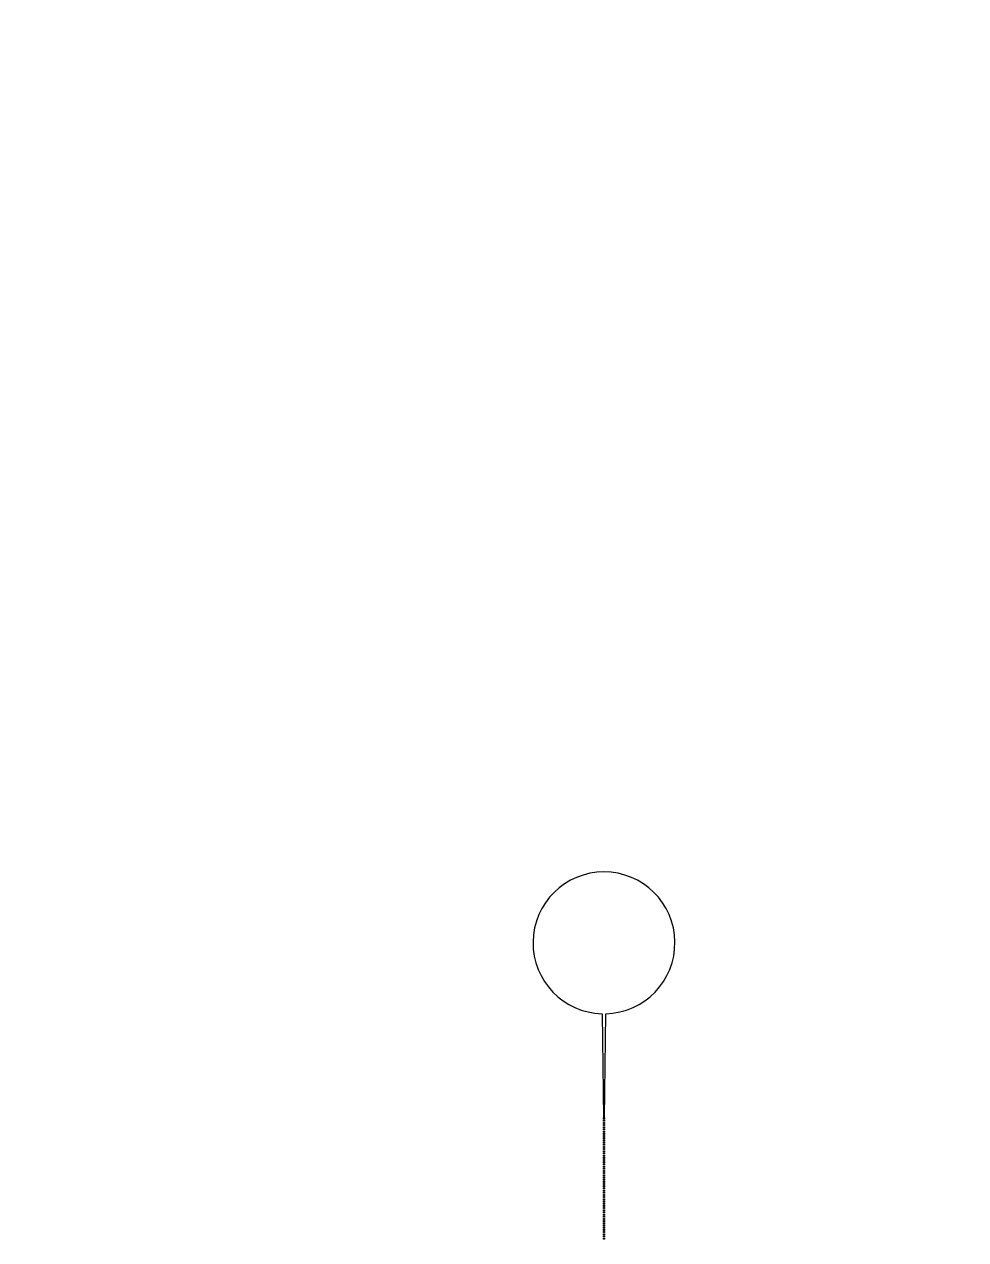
# Model space of a CAD drawing. Header units: inches. Extents: x 734146 to 834146, y 204695 to 304695.
# Drawn here: x 757994 to 760581, y 256297 to 259638 of the extents above; entities that cross this region are included whole.
import ezdxf

# ---------------------------------------------------------------- set-up
doc = ezdxf.new("R2010")
doc.units = ezdxf.units.IN
doc.header["$MEASUREMENT"] = 0

# ---------------------------------------------------------------- blocks, each defined once
blk = doc.blocks.new('*U42')
for p, q in [((294.6, 944.7), (298.1, 658.3)), ((301.1, 658.3), (304.6, 944.7)), ((298.1, 655.3), (298.1, 658.3)), ((301.1, 655.3), (298.1, 655.3)), ((301.1, 658.3), (301.1, 655.3))]:
    blk.add_line(p, q)
for points in [[(301.1, 649.3), (298.1, 649.3), (298.1, 652.3), (301.1, 652.3)], [(301.1, 643.3), (298.1, 643.3), (298.1, 646.3), (301.1, 646.3)], [(301.1, 637.3), (298.1, 637.3), (298.1, 640.3), (301.1, 640.3)], [(301.1, 631.3), (298.1, 631.3), (298.1, 634.3), (301.1, 634.3)], [(301.1, 625.3), (298.1, 625.3), (298.1, 628.3), (301.1, 628.3)], [(301.1, 619.3), (298.1, 619.3), (298.1, 622.3), (301.1, 622.3)], [(301.1, 613.3), (298.1, 613.3), (298.1, 616.3), (301.1, 616.3)], [(301.1, 607.3), (298.1, 607.3), (298.1, 610.3), (301.1, 610.3)], [(301.1, 601.3), (298.1, 601.3), (298.1, 604.3), (301.1, 604.3)], [(301.1, 595.3), (298.1, 595.3), (298.1, 598.3), (301.1, 598.3)], [(301.1, 589.3), (298.1, 589.3), (298.1, 592.3), (301.1, 592.3)], [(301.1, 583.3), (298.1, 583.3), (298.1, 586.3), (301.1, 586.3)], [(301.1, 577.3), (298.1, 577.3), (298.1, 580.3), (301.1, 580.3)], [(301.1, 571.3), (298.1, 571.3), (298.1, 574.3), (301.1, 574.3)], [(301.1, 565.3), (298.1, 565.3), (298.1, 568.3), (301.1, 568.3)], [(301.1, 559.3), (298.1, 559.3), (298.1, 562.3), (301.1, 562.3)], [(301.1, 553.3), (298.1, 553.3), (298.1, 556.3), (301.1, 556.3)], [(301.1, 547.3), (298.1, 547.3), (298.1, 550.3), (301.1, 550.3)], [(301.1, 541.3), (298.1, 541.3), (298.1, 544.3), (301.1, 544.3)], [(301.1, 535.3), (298.1, 535.3), (298.1, 538.3), (301.1, 538.3)], [(301.1, 529.3), (298.1, 529.3), (298.1, 532.3), (301.1, 532.3)], [(301.1, 523.3), (298.1, 523.3), (298.1, 526.3), (301.1, 526.3)], [(301.1, 517.3), (298.1, 517.3), (298.1, 520.3), (301.1, 520.3)], [(301.1, 511.3), (298.1, 511.3), (298.1, 514.3), (301.1, 514.3)], [(301.1, 505.3), (298.1, 505.3), (298.1, 508.3), (301.1, 508.3)], [(301.1, 499.3), (298.1, 499.3), (298.1, 502.3), (301.1, 502.3)], [(301.1, 493.3), (298.1, 493.3), (298.1, 496.3), (301.1, 496.3)], [(301.1, 487.3), (298.1, 487.3), (298.1, 490.3), (301.1, 490.3)], [(301.1, 481.3), (298.1, 481.3), (298.1, 484.3), (301.1, 484.3)], [(301.1, 475.3), (298.1, 475.3), (298.1, 478.3), (301.1, 478.3)], [(301.1, 469.3), (298.1, 469.3), (298.1, 472.3), (301.1, 472.3)], [(301.1, 463.3), (298.1, 463.3), (298.1, 466.3), (301.1, 466.3)], [(301.1, 457.3), (298.1, 457.3), (298.1, 460.3), (301.1, 460.3)], [(301.1, 451.3), (298.1, 451.3), (298.1, 454.3), (301.1, 454.3)], [(301.1, 445.3), (298.1, 445.3), (298.1, 448.3), (301.1, 448.3)], [(301.1, 439.3), (298.1, 439.3), (298.1, 442.3), (301.1, 442.3)], [(301.1, 433.3), (298.1, 433.3), (298.1, 436.3), (301.1, 436.3)], [(301.1, 427.3), (298.1, 427.3), (298.1, 430.3), (301.1, 430.3)], [(301.1, 421.3), (298.1, 421.3), (298.1, 424.3), (301.1, 424.3)], [(301.1, 415.3), (298.1, 415.3), (298.1, 418.3), (301.1, 418.3)], [(301.1, 409.3), (298.1, 409.3), (298.1, 412.3), (301.1, 412.3)], [(301.1, 403.3), (298.1, 403.3), (298.1, 406.3), (301.1, 406.3)], [(301.1, 397.3), (298.1, 397.3), (298.1, 400.3), (301.1, 400.3)], [(301.1, 391.3), (298.1, 391.3), (298.1, 394.3), (301.1, 394.3)], [(301.1, 385.3), (298.1, 385.3), (298.1, 388.3), (301.1, 388.3)], [(301.1, 379.3), (298.1, 379.3), (298.1, 382.3), (301.1, 382.3)], [(301.1, 373.3), (298.1, 373.3), (298.1, 376.3), (301.1, 376.3)], [(301.1, 367.3), (298.1, 367.3), (298.1, 370.3), (301.1, 370.3)], [(301.1, 361.3), (298.1, 361.3), (298.1, 364.3), (301.1, 364.3)], [(301.1, 355.3), (298.1, 355.3), (298.1, 358.3), (301.1, 358.3)], [(301.1, 349.3), (298.1, 349.3), (298.1, 352.3), (301.1, 352.3)], [(301.1, 343.3), (298.1, 343.3), (298.1, 346.3), (301.1, 346.3)], [(301.1, 337.3), (298.1, 337.3), (298.1, 340.3), (301.1, 340.3)], [(301.1, 331.3), (298.1, 331.3), (298.1, 334.3), (301.1, 334.3)], [(301.1, 325.3), (298.1, 325.3), (298.1, 328.3), (301.1, 328.3)]]:
    blk.add_lwpolyline(points, close=True)
blk.add_arc((299.6, 1139.6), 195, 271.4693, 268.5307)
blk = doc.blocks.new('*U40')
at = {"color": 0, "linetype": 'ByBlock', "lineweight": -2, "transparency": 16777216}
blk.add_blockref('*U42', (0, 0), dxfattribs=at)

msp = doc.modelspace()

# ---------------------------------------------------------------- linework, layer by layer
msp.add_circle((784146.5, 254695.1), 50000)

# ---------------------------------------------------------------- block references
msp.add_blockref('*U40', (759287.3, 255973.7))

doc.saveas('drawing.dxf')
